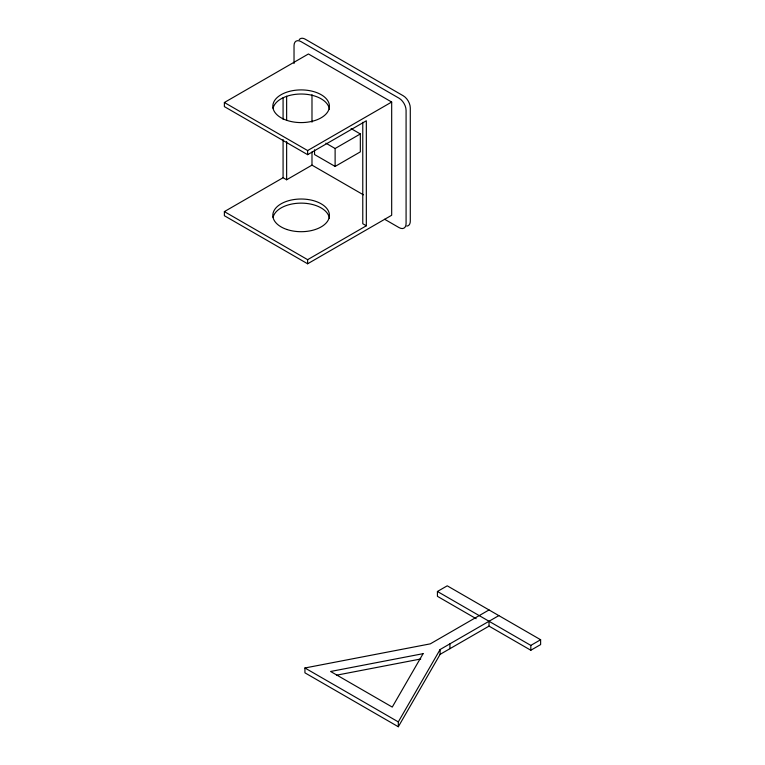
<?xml version="1.0" encoding="UTF-8"?>
<svg xmlns="http://www.w3.org/2000/svg" width="765" height="765" viewBox="0 0 765 765"><rect width="100%" height="100%" fill="white"/><g stroke="black" fill="none" stroke-linecap="round" stroke-linejoin="round"><path stroke-width="1.15" d="M489.026 609.944L430.303 643.853L304.929 667.979L304.929 672.827L398.316 726.75L398.316 721.902L440.105 649.514L498.837 615.605M398.316 726.75L440.105 654.362L489.026 626.124L530.824 650.25L540.625 644.589L540.625 639.741L447.238 585.818L437.427 591.479L437.427 596.327L476.165 618.694M224.374 211.609L307.626 259.67L366.33 225.78L366.33 120.784L307.626 154.673L224.374 106.612L224.374 102.5L308.429 53.971L391.68 102.041L391.68 215.252L307.626 263.782L224.374 215.72L224.374 211.609L283.079 177.719L286.636 179.775L311.986 165.135L363.432 194.836M224.374 102.5L307.626 150.562L391.68 102.041M325.861 143.16L335.118 148.506L360.334 133.952L360.334 151.872L335.118 166.426L314.539 154.549L314.539 149.768M437.427 591.479L530.824 645.402L540.625 639.741M336.447 675.208L420.75 658.981M351.068 128.606L360.334 133.952M384.632 219.268L399.081 227.616A9.907 5.718 60 0 0 406.081 223.571L406.081 110.351A9.907 5.718 60 0 0 399.081 98.226L301.028 41.616A9.907 5.718 60 0 0 294.028 45.661L294.028 63.533M366.33 225.78L362.773 223.724L362.773 122.304M304.929 667.979L398.316 721.902M530.824 645.402L530.824 650.25M489.026 621.266L489.026 626.124M449.916 643.853L449.916 648.701M440.105 649.514L440.105 654.362M335.118 148.506L335.118 166.426M311.986 94.736L311.986 122.18M311.986 152.006L311.986 165.135M307.626 150.562L307.626 154.673M307.626 259.67L307.626 263.782M286.636 96.247L286.636 120.115M286.636 141.592L286.636 179.775M283.079 97.777L283.079 119.254M283.079 139.536L283.079 177.719M273.067 108.238A28.305 16.342 0 0 1 302.06 94.028A28.305 16.342 0 0 1 329.371 109.309M273.067 217.346A28.305 16.342 0 0 1 302.06 203.136A28.305 16.342 0 0 1 329.371 218.417M406.779 226.124A9.907 5.718 60 0 0 410.289 221.142L410.289 107.922A9.907 5.718 60 0 0 403.279 95.797L305.235 39.187A9.907 5.718 60 0 0 299.172 39.732M423.083 653.673L392.254 707.08L330.595 671.479L423.083 653.673M286.98 120.401A28.305 16.342 0 0 0 329.438 106.249A28.305 16.342 0 0 0 286.98 92.096A28.305 16.342 0 0 0 286.98 120.401M286.98 229.51A28.305 16.342 0 0 0 329.438 215.357A28.305 16.342 0 0 0 286.98 201.205A28.305 16.342 0 0 0 286.98 229.51"/></g></svg>
